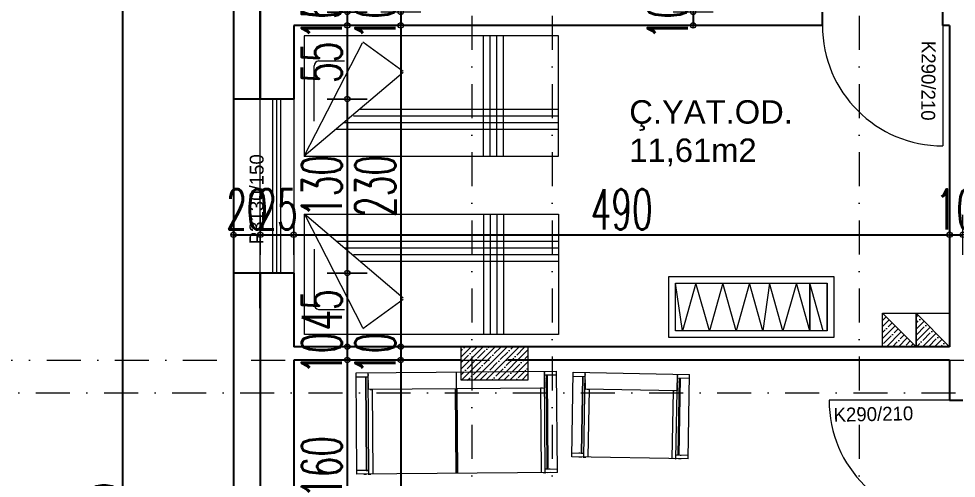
# Model space of a CAD drawing. Header units: millimetres. Extents: x -16104 to 67872, y -88009 to 12107.
# Drawn here: x 29306 to 30007, y 10002 to 10345 of the extents above; entities that cross this region are included whole.
import ezdxf

# ---------------------------------------------------------------- set-up
doc = ezdxf.new("R2010")
doc.units = ezdxf.units.MM
doc.linetypes.add('DASHDOTX2', pattern=[50.8, 25.4, -12.7, 0, -12.7])
doc.layers.get('0').update_dxf_attribs({"color": 241})
for name, color, linetype, lineweight in [('akslar', 144, 'Continuous', 20), ('baca', 46, 'Continuous', 5), ('bacas', 11, 'Continuous', 5), ('duvar', 123, 'Continuous', 25), ('emsal&kolon', 1, 'Continuous', 5), ('kapı', 3, 'Continuous', 5), ('kolon', 1, 'Continuous', 5), ('OLCU', 54, 'Continuous', 13), ('pencere', 5, 'Continuous', 5), ('POZ', 36, 'Continuous', 18), ('tefriş', 30, 'Continuous', 5), ('ÖLÇÜ', 252, 'Continuous', 20)]:
    doc.layers.add(name, color=color, linetype=linetype, lineweight=lineweight)
doc.styles.add('DIM', font='Txttw.shx', dxfattribs={"width": 0.6})
doc.styles.add('M2', font='stylu.ttf', dxfattribs={"height": 10})
doc.dimstyles.new('50', dxfattribs={"dimscale": 0, "dimtxt": 30, "dimasz": 1, "dimexe": 0, "dimexo": 2, "dimgap": 4, "dimtad": 1, "dimdec": 0, "dimzin": 0, "dimdsep": 46, "dimtxsty": 'DIM', "dimblk1": 'DOT', "dimblk2": 'DOT', "dimsah": 1, "dimcen": 1.5, "dimdle": 3, "dimse1": 1, "dimse2": 1, "dimclrd": 256, "dimclre": 9, "dimclrt": 256, "dimadec": 0, "dimazin": 0, "dimtfac": 0.24, "dimtdec": 0, "dimtix": 1, "dimtmove": 2, "dimatfit": 3, "dimldrblk": 'DOT', "dimfxl": 0, "dimtolj": 1, "dimtzin": 15, "dimarcsym": 0})

# ---------------------------------------------------------------- blocks, each defined once
blk = doc.blocks.new('NEWBLOCK4')
at = {"layer": 'bacas'}
for p, q in [((-0.8505, 0.5894), (-0.8505, 2.0869)), ((-0.093, 2.0869), (-0.8505, 2.0869)), ((-0.8205, 2.0869), (-0.8205, 1.9969)), ((-0.1205, 1.9969), (-0.1205, 2.0869)), ((-0.1205, 2.0269), (-0.1205, 2.0344)), ((-0.093, 2.0869), (-0.093, 0.5894)), ((-0.093, 2.0344), (-0.093, 2.0144)), ((-0.093, 1.9969), (-0.8505, 1.9969)), ((-0.8405, 1.9969), (-0.838, 1.9969)), ((-0.833, 1.9969), (-0.8305, 1.9969)), ((-0.8205, 2.0169), (-0.1205, 2.0169)), ((-0.1205, 2.0119), (-0.8205, 2.0119)), ((-0.7955, 1.9969), (-0.793, 1.9969)), ((-0.788, 1.9969), (-0.7855, 1.9969)), ((-0.7805, 1.9969), (-0.778, 1.9969)), ((-0.773, 1.9969), (-0.7705, 1.9969)), ((-0.768, 1.9969), (-0.763, 1.9969)), ((-0.7605, 1.9969), (-0.758, 1.9969)), ((-0.7555, 1.9969), (-0.753, 1.9969)), ((-0.7505, 1.9969), (-0.748, 1.9969)), ((-0.7455, 1.9969), (-0.743, 1.9969)), ((-0.7405, 1.9969), (-0.738, 1.9969)), ((-0.7355, 1.9969), (-0.733, 1.9969)), ((-0.7305, 1.9969), (-0.728, 1.9969)), ((-0.7255, 1.9969), (-0.7255, 0.6794)), ((-0.7255, 1.9969), (-0.7255, 1.9944)), ((-0.7255, 1.9819), (-0.7255, 1.9669)), ((-0.7255, 1.9669), (-0.093, 1.9669)), ((-0.1205, 2.0169), (-0.1205, 2.0019)), ((-0.1205, 2.0144), (-0.1205, 2.0119)), ((-0.093, 2.0019), (-0.093, 1.9819)), ((-0.093, 1.9944), (-0.093, 1.9969)), ((-0.8505, 1.3369), (-0.093, 1.3369)), ((-0.093, 1.3425), (-0.7255, 1.3425)), ((-0.093, 1.3319), (-0.7255, 1.3319)), ((-0.7255, 0.6944), (-0.7255, 0.7094)), ((-0.7255, 0.7094), (-0.093, 0.7094)), ((-0.093, 0.6794), (-0.8505, 0.6794)), ((-0.8405, 0.6794), (-0.838, 0.6794)), ((-0.833, 0.6794), (-0.8305, 0.6794)), ((-0.8205, 0.5894), (-0.8205, 0.6794)), ((-0.1205, 0.6644), (-0.8205, 0.6644)), ((-0.8205, 0.6594), (-0.1205, 0.6594)), ((-0.7955, 0.6794), (-0.793, 0.6794)), ((-0.788, 0.6794), (-0.7855, 0.6794)), ((-0.7805, 0.6794), (-0.778, 0.6794)), ((-0.773, 0.6794), (-0.7705, 0.6794)), ((-0.768, 0.6794), (-0.763, 0.6794)), ((-0.7605, 0.6794), (-0.758, 0.6794)), ((-0.7555, 0.6794), (-0.753, 0.6794)), ((-0.7505, 0.6794), (-0.748, 0.6794)), ((-0.7455, 0.6794), (-0.743, 0.6794)), ((-0.7405, 0.6794), (-0.738, 0.6794)), ((-0.7355, 0.6794), (-0.733, 0.6794)), ((-0.7305, 0.6794), (-0.728, 0.6794)), ((-0.7255, 0.6794), (-0.7255, 0.6819)), ((-0.1205, 0.6794), (-0.1205, 0.5894)), ((-0.1205, 0.6594), (-0.1205, 0.6744)), ((-0.1205, 0.6619), (-0.1205, 0.6644)), ((-0.1205, 0.6494), (-0.1205, 0.6419)), ((-0.093, 0.6744), (-0.093, 0.6944)), ((-0.093, 0.6819), (-0.093, 0.6794)), ((-0.093, 0.6419), (-0.093, 0.6619)), ((-0.093, 0.5894), (-0.8505, 0.5894))]:
    blk.add_line(p, q, dxfattribs=at)
blk = doc.blocks.new('tekli.')
at = {"layer": 'bacas'}
for p, q in [((43.44, 0), (-43.44, 0)), ((-43.44, 0), (-43.44, -63.16)), ((-38.19, 0), (-36.19, 0)), ((-34.94, 0), (-32.94, 0)), ((-34.19, 0), (-34.44, 0)), ((-34.44, 0), (-34.44, -63.16)), ((-31.44, -50.66), (-31.44, 0)), ((31.44, -50.66), (31.44, 0)), ((34.94, 0), (32.94, 0)), ((34.19, 0), (34.44, 0)), ((34.44, 0), (34.44, -63.16)), ((38.19, 0), (36.19, 0)), ((43.44, 0), (43.44, -63.16)), ((-34.44, -2.75), (-43.44, -2.75)), ((-37.44, -2.75), (-38.19, -2.75)), ((-36.44, -60.16), (-36.44, -2.75)), ((-36.44, -2.75), (-34.94, -2.75)), ((-36.19, -2.75), (-35.94, -2.75)), ((-35.94, -2.75), (-35.94, -60.16)), ((34.44, -2.75), (43.44, -2.75)), ((36.44, -2.75), (34.94, -2.75)), ((35.94, -2.75), (35.94, -60.16)), ((36.19, -2.75), (35.94, -2.75)), ((36.44, -60.16), (36.44, -2.75)), ((37.44, -2.75), (38.19, -2.75)), ((34.44, -50.66), (-34.44, -50.66)), ((-34.44, -50.66), (-34.19, -50.66)), ((-34.44, -51.16), (-34.44, -50.91)), ((-34.44, -51.66), (-34.44, -51.41)), ((-34.44, -52.16), (-34.44, -51.91)), ((-34.44, -52.66), (-34.44, -52.41)), ((-34.44, -53.16), (-34.44, -52.91)), ((-34.44, -53.66), (-34.44, -53.41)), ((-34.44, -54.16), (-34.44, -53.91)), ((-34.44, -54.91), (-34.44, -54.41)), ((-34.44, -55.41), (-34.44, -55.16)), ((-34.44, -56.16), (-34.44, -55.91)), ((-32.94, -50.66), (-31.44, -50.66)), ((32.94, -50.66), (31.44, -50.66)), ((34.44, -50.66), (34.19, -50.66)), ((34.44, -51.16), (34.44, -50.91)), ((34.44, -51.66), (34.44, -51.41)), ((34.44, -52.16), (34.44, -51.91)), ((34.44, -52.66), (34.44, -52.41)), ((34.44, -53.16), (34.44, -52.91)), ((34.44, -53.66), (34.44, -53.41)), ((34.44, -54.16), (34.44, -53.91)), ((34.44, -54.91), (34.44, -54.41)), ((34.44, -55.41), (34.44, -55.16)), ((34.44, -56.16), (34.44, -55.91)), ((-43.44, -60.16), (-34.44, -60.16)), ((-34.44, -56.91), (-34.44, -56.66)), ((-34.44, -57.66), (-34.44, -57.41)), ((-34.44, -61.41), (-34.44, -61.16)), ((-34.44, -62.16), (-34.44, -61.91)), ((34.44, -56.91), (34.44, -56.66)), ((34.44, -57.66), (34.44, -57.41)), ((43.44, -60.16), (34.44, -60.16)), ((34.44, -61.41), (34.44, -61.16)), ((34.44, -62.16), (34.44, -61.91)), ((-43.44, -63.16), (43.44, -63.16))]:
    blk.add_line(p, q, dxfattribs=at)
blk = doc.blocks.new('cv')
at = {"layer": 'tefriş', "linetype": 'ByBlock'}
for p, q in [((-13586.28, -26708.58), (-13586.28, -26744.07)), ((-13573.28, -26708.58), (-13573.28, -26744.07))]:
    blk.add_line(p, q, dxfattribs=at)
for points in [[(-13591.28, -26703.58), (-13468.02, -26703.58), (-13468.02, -26749.07), (-13591.28, -26749.07)], [(-13586.28, -26708.58), (-13473.02, -26708.58), (-13473.02, -26744.07), (-13586.28, -26744.07)]]:
    blk.add_lwpolyline(points, close=True, dxfattribs=at)
blk.add_lwpolyline([(-13583.28, -26708.58), (-13573.28, -26744.07), (-13573.28, -26708.58), (-13563.28, -26744.07), (-13553.28, -26708.58), (-13543.28, -26744.07), (-13538.28, -26708.58), (-13528.28, -26744.07), (-13518.28, -26708.58), (-13508.28, -26744.07), (-13498.28, -26708.58), (-13488.28, -26744.07), (-13478.28, -26708.58), (-13473.02, -26744.07)], dxfattribs=at)
blk = doc.blocks.new('rec')
at = {"layer": 'tefriş', "linetype": 'ByBlock'}
for p, q in [((21489.37, 4993.97), (21532.87, 4909.34)), ((21563.13, 4931.27), (21489.37, 4993.97)), ((21623.29, 4993.97), (21623.29, 4903.97)), ((21628.29, 4993.97), (21628.29, 4903.97)), ((21633.29, 4993.97), (21633.29, 4903.97)), ((21638.29, 4993.97), (21638.29, 4903.97)), ((21513.18, 4973.72), (21679.37, 4973.72)), ((21496.74, 4967.85), (21496.74, 4926.33)), ((21519.07, 4968.72), (21679.37, 4968.72)), ((21525.99, 4963.72), (21679.37, 4963.72)), ((21530.83, 4958.72), (21679.37, 4958.72)), ((21533, 4908.51), (21563.26, 4930.43)), ((21499.86, 4922.66), (21519.35, 4922.66))]:
    blk.add_line(p, q, dxfattribs=at)
blk.add_lwpolyline([(21489.37, 4993.97), (21679.37, 4993.97), (21679.37, 4903.97), (21489.37, 4903.97), (21489.37, 4993.97)], dxfattribs=at)
blk.add_arc((21500.64, 4926.49), 3.9, 182.33617, 258.52931, dxfattribs=at)
blk = doc.blocks.new('DOT')
for p, q in [((0, 15), (0, -15)), ((-2, 0), (0, 0)), ((2, 0), (0, 0))]:
    blk.add_line(p, q)
blk.add_circle((0, 0), 2)
blk = doc.blocks.new('*D2061')
at = {"layer": 'Defpoints', "color": 0, "transparency": 16777216}
for p in [(29551.93, 10355.04), (29551.93, 10350.04), (29551.93, 10350.04)]:
    blk.add_point(p, dxfattribs=at)
at = {"layer": 'OLCU', "lineweight": -2, "transparency": 16777216}
for p, q in [((29551.93, 10356.04), (29551.93, 10357.04)), ((29551.93, 10355.04), (29551.93, 10350.04)), ((29551.93, 10349.04), (29551.93, 10348.04))]:
    blk.add_line(p, q, dxfattribs=at)
for p, rotation in [((29551.93, 10355.04), 270), ((29551.93, 10350.04), 90)]:
    blk.add_blockref('DOT', p, dxfattribs=dict(at, rotation=rotation))
at = {"layer": 'OLCU', "transparency": 16777216, "insert": (29532.93, 10352.54), "char_height": 30, "attachment_point": 5, "rotation": 90, "style": 'DIM'}
blk.add_mtext('\\A1;5', dxfattribs=at)
blk = doc.blocks.new('*D2062')
at = {"layer": 'Defpoints', "color": 0, "transparency": 16777216}
for p in [(29551.93, 10350.04), (29551.93, 10340.04), (29551.93, 10340.04)]:
    blk.add_point(p, dxfattribs=at)
at = {"layer": 'OLCU', "lineweight": -2, "transparency": 16777216}
for p, q in [((29551.93, 10351.04), (29551.93, 10352.04)), ((29551.93, 10350.04), (29551.93, 10340.04)), ((29551.93, 10339.04), (29551.93, 10338.04))]:
    blk.add_line(p, q, dxfattribs=at)
for p, rotation in [((29551.93, 10350.04), 270), ((29551.93, 10340.04), 90)]:
    blk.add_blockref('DOT', p, dxfattribs=dict(at, rotation=rotation))
at = {"layer": 'OLCU', "transparency": 16777216, "insert": (29532.93, 10345.04), "char_height": 30, "attachment_point": 5, "rotation": 90, "style": 'DIM'}
blk.add_mtext('\\A1;10', dxfattribs=at)
blk = doc.blocks.new('*D2344')
at = {"layer": 'Defpoints', "color": 0, "transparency": 16777216}
for p in [(29511.93, 10340.04), (29511.93, 10285.04), (29551.93, 10285.04)]:
    blk.add_point(p, dxfattribs=at)
at = {"layer": 'OLCU', "lineweight": -2, "transparency": 16777216}
blk.add_line((29551.93, 10339.04), (29551.93, 10286.04), dxfattribs=at)
for p, rotation in [((29551.93, 10340.04), 90), ((29551.93, 10285.04), 270)]:
    blk.add_blockref('DOT', p, dxfattribs=dict(at, rotation=rotation))
at = {"layer": 'OLCU', "transparency": 16777216, "insert": (29532.93, 10312.54), "char_height": 30, "attachment_point": 5, "rotation": 90, "style": 'DIM'}
blk.add_mtext('\\A1;55', dxfattribs=at)
blk = doc.blocks.new('*D2345')
at = {"layer": 'Defpoints', "color": 0, "transparency": 16777216}
for p in [(29511.93, 10285.04), (29511.93, 10155.04), (29551.93, 10155.04)]:
    blk.add_point(p, dxfattribs=at)
at = {"layer": 'OLCU', "lineweight": -2, "transparency": 16777216}
blk.add_line((29551.93, 10284.04), (29551.93, 10156.04), dxfattribs=at)
for p, rotation in [((29551.93, 10285.04), 90), ((29551.93, 10155.04), 270)]:
    blk.add_blockref('DOT', p, dxfattribs=dict(at, rotation=rotation))
at = {"layer": 'OLCU', "transparency": 16777216, "insert": (29532.93, 10220.04), "char_height": 30, "attachment_point": 5, "rotation": 90, "style": 'DIM'}
blk.add_mtext('\\A1;130', dxfattribs=at)
blk = doc.blocks.new('*D2346')
at = {"layer": 'Defpoints', "color": 0, "transparency": 16777216}
for p in [(29511.93, 10155.04), (29511.93, 10100.04), (29551.93, 10100.04)]:
    blk.add_point(p, dxfattribs=at)
at = {"layer": 'OLCU', "lineweight": -2, "transparency": 16777216}
blk.add_line((29551.93, 10154.04), (29551.93, 10101.04), dxfattribs=at)
for p, rotation in [((29551.93, 10155.04), 90), ((29551.93, 10100.04), 270)]:
    blk.add_blockref('DOT', p, dxfattribs=dict(at, rotation=rotation))
at = {"layer": 'OLCU', "transparency": 16777216, "insert": (29532.93, 10127.54), "char_height": 30, "attachment_point": 5, "rotation": 90, "style": 'DIM'}
blk.add_mtext('\\A1;45', dxfattribs=at)
blk = doc.blocks.new('*D2063')
at = {"layer": 'Defpoints', "color": 0, "transparency": 16777216}
for p in [(29551.93, 10100.04), (29551.93, 10090.04), (29551.93, 10090.04)]:
    blk.add_point(p, dxfattribs=at)
at = {"layer": 'OLCU', "lineweight": -2, "transparency": 16777216}
for p, q in [((29551.93, 10101.04), (29551.93, 10102.04)), ((29551.93, 10100.04), (29551.93, 10090.04)), ((29551.93, 10089.04), (29551.93, 10088.04))]:
    blk.add_line(p, q, dxfattribs=at)
for p, rotation in [((29551.93, 10100.04), 270), ((29551.93, 10090.04), 90)]:
    blk.add_blockref('DOT', p, dxfattribs=dict(at, rotation=rotation))
at = {"layer": 'OLCU', "transparency": 16777216, "insert": (29532.93, 10095.04), "char_height": 30, "attachment_point": 5, "rotation": 90, "style": 'DIM'}
blk.add_mtext('\\A1;10', dxfattribs=at)
blk = doc.blocks.new('*D2347')
at = {"layer": 'Defpoints', "color": 0, "transparency": 16777216}
for p in [(29511.93, 10090.04), (29511.93, 9930.29), (29551.93, 9930.29)]:
    blk.add_point(p, dxfattribs=at)
at = {"layer": 'OLCU', "lineweight": -2, "transparency": 16777216}
blk.add_line((29551.93, 10089.04), (29551.93, 9931.29), dxfattribs=at)
for p, rotation in [((29551.93, 10090.04), 90), ((29551.93, 9930.29), 270)]:
    blk.add_blockref('DOT', p, dxfattribs=dict(at, rotation=rotation))
at = {"layer": 'OLCU', "transparency": 16777216, "insert": (29532.93, 10010.17), "char_height": 30, "attachment_point": 5, "rotation": 90, "style": 'DIM'}
blk.add_mtext('\\A1;160', dxfattribs=at)
blk = doc.blocks.new('*D2066')
at = {"layer": 'Defpoints', "color": 0, "transparency": 16777216}
for p in [(29591.93, 10350.04), (29591.93, 10340.04), (29591.93, 10340.04)]:
    blk.add_point(p, dxfattribs=at)
at = {"layer": 'OLCU', "lineweight": -2, "transparency": 16777216}
for p, q in [((29591.93, 10351.04), (29591.93, 10352.04)), ((29591.93, 10350.04), (29591.93, 10340.04)), ((29591.93, 10339.04), (29591.93, 10338.04))]:
    blk.add_line(p, q, dxfattribs=at)
for p, rotation in [((29591.93, 10350.04), 270), ((29591.93, 10340.04), 90)]:
    blk.add_blockref('DOT', p, dxfattribs=dict(at, rotation=rotation))
at = {"layer": 'OLCU', "transparency": 16777216, "insert": (29572.93, 10345.04), "char_height": 30, "attachment_point": 5, "rotation": 90, "style": 'DIM'}
blk.add_mtext('\\A1;10', dxfattribs=at)
blk = doc.blocks.new('*D2067')
at = {"layer": 'Defpoints', "color": 0, "transparency": 16777216}
for p in [(29591.93, 10340.04), (29591.93, 10100.04), (29591.93, 10100.04)]:
    blk.add_point(p, dxfattribs=at)
at = {"layer": 'OLCU', "lineweight": -2, "transparency": 16777216}
blk.add_line((29591.93, 10339.04), (29591.93, 10101.04), dxfattribs=at)
for p, rotation in [((29591.93, 10340.04), 90), ((29591.93, 10100.04), 270)]:
    blk.add_blockref('DOT', p, dxfattribs=dict(at, rotation=rotation))
at = {"layer": 'OLCU', "transparency": 16777216, "insert": (29572.93, 10220.04), "char_height": 30, "attachment_point": 5, "rotation": 90, "style": 'DIM'}
blk.add_mtext('\\A1;230', dxfattribs=at)
blk = doc.blocks.new('*D2068')
at = {"layer": 'Defpoints', "color": 0, "transparency": 16777216}
for p in [(29591.93, 10100.04), (29591.93, 10090.04), (29591.93, 10090.04)]:
    blk.add_point(p, dxfattribs=at)
at = {"layer": 'OLCU', "lineweight": -2, "transparency": 16777216}
for p, q in [((29591.93, 10101.04), (29591.93, 10102.04)), ((29591.93, 10100.04), (29591.93, 10090.04)), ((29591.93, 10089.04), (29591.93, 10088.04))]:
    blk.add_line(p, q, dxfattribs=at)
for p, rotation in [((29591.93, 10100.04), 270), ((29591.93, 10090.04), 90)]:
    blk.add_blockref('DOT', p, dxfattribs=dict(at, rotation=rotation))
at = {"layer": 'OLCU', "transparency": 16777216, "insert": (29572.93, 10095.04), "char_height": 30, "attachment_point": 5, "rotation": 90, "style": 'DIM'}
blk.add_mtext('\\A1;10', dxfattribs=at)
blk = doc.blocks.new('*D2069')
at = {"layer": 'Defpoints', "color": 0, "transparency": 16777216}
for p in [(29591.93, 10090.04), (29591.93, 9640.54), (29591.93, 9640.54)]:
    blk.add_point(p, dxfattribs=at)
at = {"layer": 'OLCU', "lineweight": -2, "transparency": 16777216}
blk.add_line((29591.93, 10089.04), (29591.93, 9641.54), dxfattribs=at)
for p, rotation in [((29591.93, 10090.04), 90), ((29591.93, 9640.54), 270)]:
    blk.add_blockref('DOT', p, dxfattribs=dict(at, rotation=rotation))
at = {"layer": 'OLCU', "transparency": 16777216, "insert": (29572.93, 9865.29), "char_height": 30, "attachment_point": 5, "rotation": 90, "style": 'DIM'}
blk.add_mtext('\\A1;450', dxfattribs=at)
blk = doc.blocks.new('*D2080')
at = {"layer": 'Defpoints', "color": 0, "transparency": 16777216}
for p in [(29810.35, 10350.04), (29810.35, 10340.04), (29810.35, 10340.04)]:
    blk.add_point(p, dxfattribs=at)
at = {"layer": 'OLCU', "lineweight": -2, "transparency": 16777216}
for p, q in [((29810.35, 10351.04), (29810.35, 10352.04)), ((29810.35, 10350.04), (29810.35, 10340.04)), ((29810.35, 10339.04), (29810.35, 10338.04))]:
    blk.add_line(p, q, dxfattribs=at)
for p, rotation in [((29810.35, 10350.04), 270), ((29810.35, 10340.04), 90)]:
    blk.add_blockref('DOT', p, dxfattribs=dict(at, rotation=rotation))
at = {"layer": 'OLCU', "transparency": 16777216, "insert": (29791.35, 10345.04), "char_height": 30, "attachment_point": 5, "rotation": 90, "style": 'DIM'}
blk.add_mtext('\\A1;10', dxfattribs=at)
blk = doc.blocks.new('*D2381')
at = {"layer": 'Defpoints', "color": 0, "transparency": 16777216}
for p in [(29486.93, 10183.66), (29466.93, 10155.04), (29486.93, 10155.04)]:
    blk.add_point(p, dxfattribs=at)
at = {"layer": 'OLCU', "lineweight": -2, "transparency": 16777216}
for p, q in [((29465.93, 10183.66), (29464.93, 10183.66)), ((29466.93, 10183.66), (29486.93, 10183.66)), ((29487.93, 10183.66), (29488.93, 10183.66))]:
    blk.add_line(p, q, dxfattribs=at)
blk.add_blockref('DOT', (29466.93, 10183.66), dxfattribs=at)
at = {"layer": 'OLCU', "lineweight": -2, "transparency": 16777216, "rotation": 180}
blk.add_blockref('DOT', (29486.93, 10183.66), dxfattribs=at)
at = {"layer": 'OLCU', "transparency": 16777216, "insert": (29476.93, 10202.66), "char_height": 30, "attachment_point": 5, "style": 'DIM'}
blk.add_mtext('\\A1;20', dxfattribs=at)
blk = doc.blocks.new('*D2102')
at = {"layer": 'Defpoints', "color": 0, "transparency": 16777216}
for p in [(29486.93, 10183.66), (29511.93, 10183.66), (29511.93, 10183.66)]:
    blk.add_point(p, dxfattribs=at)
at = {"layer": 'OLCU', "lineweight": -2, "transparency": 16777216}
for p, q in [((29485.93, 10183.66), (29484.93, 10183.66)), ((29486.93, 10183.66), (29511.93, 10183.66)), ((29512.93, 10183.66), (29513.93, 10183.66))]:
    blk.add_line(p, q, dxfattribs=at)
blk.add_blockref('DOT', (29486.93, 10183.66), dxfattribs=at)
at = {"layer": 'OLCU', "lineweight": -2, "transparency": 16777216, "rotation": 180}
blk.add_blockref('DOT', (29511.93, 10183.66), dxfattribs=at)
at = {"layer": 'OLCU', "transparency": 16777216, "insert": (29499.43, 10202.66), "char_height": 30, "attachment_point": 5, "style": 'DIM'}
blk.add_mtext('\\A1;25', dxfattribs=at)
blk = doc.blocks.new('*D2103')
at = {"layer": 'Defpoints', "color": 0, "transparency": 16777216}
for p in [(29511.93, 10183.66), (30001.93, 10183.66), (30001.93, 10183.66)]:
    blk.add_point(p, dxfattribs=at)
at = {"layer": 'OLCU', "lineweight": -2, "transparency": 16777216}
blk.add_line((29512.93, 10183.66), (30000.93, 10183.66), dxfattribs=at)
at = {"layer": 'OLCU', "lineweight": -2, "transparency": 16777216, "rotation": 180}
blk.add_blockref('DOT', (29511.93, 10183.66), dxfattribs=at)
at = {"layer": 'OLCU', "lineweight": -2, "transparency": 16777216}
blk.add_blockref('DOT', (30001.93, 10183.66), dxfattribs=at)
at = {"layer": 'OLCU', "transparency": 16777216, "insert": (29756.93, 10202.66), "char_height": 30, "attachment_point": 5, "style": 'DIM'}
blk.add_mtext('\\A1;490', dxfattribs=at)
blk = doc.blocks.new('*D2104')
at = {"layer": 'Defpoints', "color": 0, "transparency": 16777216}
for p in [(30001.93, 10183.66), (30011.93, 10183.66), (30011.93, 10183.66)]:
    blk.add_point(p, dxfattribs=at)
at = {"layer": 'OLCU', "lineweight": -2, "transparency": 16777216}
for p, q in [((30000.93, 10183.66), (29999.93, 10183.66)), ((30001.93, 10183.66), (30011.93, 10183.66)), ((30012.93, 10183.66), (30013.93, 10183.66))]:
    blk.add_line(p, q, dxfattribs=at)
blk.add_blockref('DOT', (30001.93, 10183.66), dxfattribs=at)
at = {"layer": 'OLCU', "lineweight": -2, "transparency": 16777216, "rotation": 180}
blk.add_blockref('DOT', (30011.93, 10183.66), dxfattribs=at)
at = {"layer": 'OLCU', "transparency": 16777216, "insert": (30006.93, 10202.66), "char_height": 30, "attachment_point": 5, "style": 'DIM'}
blk.add_mtext('\\A1;10', dxfattribs=at)
blk = doc.blocks.new('*D2420')
at = {"layer": 'Defpoints', "color": 0, "transparency": 16777216}
for p in [(29384.22, 10470.04), (29486.93, 10470.04), (29486.93, 9465.54)]:
    blk.add_point(p, dxfattribs=at)
at = {"layer": 'OLCU', "lineweight": -2, "transparency": 16777216}
blk.add_line((29384.22, 9466.54), (29384.22, 10469.04), dxfattribs=at)
for p, rotation in [((29384.22, 10470.04), 90), ((29384.22, 9465.54), 270)]:
    blk.add_blockref('DOT', p, dxfattribs=dict(at, rotation=rotation))
at = {"layer": 'OLCU', "transparency": 16777216, "insert": (29365.22, 9967.79), "char_height": 30, "attachment_point": 5, "rotation": 90, "style": 'DIM'}
blk.add_mtext('\\A1;1005', dxfattribs=at)

msp = doc.modelspace()

# ---------------------------------------------------------------- hatches: boundary and pattern name
at = {"layer": 'kolon'}
h = msp.add_hatch(dxfattribs=at)
h.set_pattern_fill('ANSI35,_O', color=256)
h.set_pattern_definition([(45, (24963.91, 6128.949), (-4.490128, 4.490128), []), (45, (24968.4, 6128.949), (-4.490128, 4.490128), [7.9375, -1.5875, 0, -1.5875])])
h.paths.add_polyline_path([(29686.93, 10075.04), (29686.93, 10100.04), (29636.93, 10100.04), (29636.93, 10075.04)])
at = {"layer": 'ÖLÇÜ'}
h = msp.add_hatch(dxfattribs=at)
h.set_pattern_fill('ANSI35,_O', color=256)
h.set_pattern_definition([(45, (14394.383, 49480.853), (-4.4901281, 4.4901281), []), (45, (14398.8734, 49480.853), (-4.4901281, 4.4901281), [7.9375, -1.5875, 0, -1.5875])])
h.paths.add_polyline_path([(29951.93, 10125.04), (29951.93, 10123.04), (29953.93, 10123.04)])
h.paths.add_polyline_path([(29953.93, 10123.04), (29951.93, 10123.04), (29951.93, 10100.54), (29976.43, 10100.54)])
h.paths.add_polyline_path([(29976.43, 10100.54), (29951.93, 10100.54), (29951.93, 10100.04), (29976.93, 10100.04)])
h.paths.add_polyline_path([(29978.93, 10123.04), (29976.93, 10123.04), (29976.93, 10100.54), (29999.93, 10100.54), (29999.93, 10102.04)])
h.paths.add_polyline_path([(29976.93, 10125.04), (29976.93, 10123.04), (29978.93, 10123.04)])
h.paths.add_polyline_path([(29999.93, 10100.54), (29976.93, 10100.54), (29976.93, 10100.04), (29999.93, 10100.04)])
h.paths.add_polyline_path([(30001.43, 10100.54), (29999.93, 10100.54), (29999.93, 10100.04), (30001.93, 10100.04)])
h.paths.add_polyline_path([(29999.93, 10102.04), (29999.93, 10100.54), (30001.43, 10100.54)])

# ---------------------------------------------------------------- linework, layer by layer
at = {"layer": 'akslar', "linetype": 'DASHDOTX2'}
for p, q in [((29644.89, 11925.04), (29644.89, 9115.54)), ((29704.93, 11925.04), (29704.93, 9115.54)), ((29934.43, 11925.04), (29934.43, 9115.54)), ((28513.01, 10090.04), (31563.01, 10090.04)), ((28504.93, 10065.54), (31554.93, 10065.54))]:
    msp.add_line(p, q, dxfattribs=at)
at = {"layer": 'baca'}
for points in [[(29951.93, 10125.04), (29976.93, 10125.04), (29976.93, 10100.04), (29951.93, 10100.04), (29951.93, 10125.04), (29976.93, 10100.04)], [(29976.93, 10125.04), (30001.93, 10125.04), (30001.93, 10100.04), (29976.93, 10100.04), (29976.93, 10125.04), (30001.93, 10100.04)]]:
    msp.add_lwpolyline(points, dxfattribs=at)
at = {"layer": 'duvar'}
for p, q in [((29466.93, 10405.04), (29466.93, 9800.29)), ((29466.93, 10355.04), (29466.93, 10285.04)), ((29486.93, 10285.04), (29486.93, 10355.04)), ((29486.93, 10355.04), (29486.93, 10285.04)), ((29486.93, 10355.04), (29486.93, 10285.04)), ((29906.93, 10340.04), (29906.93, 10350.04)), ((29996.93, 10340.04), (29996.93, 10350.04)), ((29906.93, 10340.04), (29511.93, 10340.04)), ((29511.93, 10340.04), (29511.93, 10285.04)), ((30001.93, 10340.04), (29996.93, 10340.04)), ((30001.93, 10340.04), (30001.93, 10100.04)), ((29511.93, 10285.04), (29466.93, 10285.04)), ((30001.93, 10240.04), (30001.93, 10100.04)), ((29466.93, 10155.04), (29466.93, 9930.29)), ((29511.93, 10155.04), (29466.93, 10155.04)), ((29486.93, 10128.79), (29486.93, 10155.04)), ((29486.93, 10155.04), (29486.93, 10128.79)), ((29486.93, 10155.04), (29486.93, 9930.29)), ((29511.93, 10155.04), (29511.93, 10100.04)), ((29511.93, 10155.04), (29511.93, 10100.04)), ((29486.93, 10128.79), (29486.93, 9998.79)), ((29511.93, 10120.04), (29511.93, 10100.04)), ((30001.93, 10100.04), (29511.93, 10100.04)), ((29636.93, 10090.04), (29511.93, 10090.04)), ((29511.93, 10090.04), (29511.93, 9930.29)), ((30001.93, 10090.04), (29671.93, 10090.04)), ((30001.93, 10090.04), (30001.93, 10060.04)), ((30001.93, 10090.04), (30001.93, 10060.04)), ((30001.93, 10060.04), (30011.93, 10060.04))]:
    msp.add_line(p, q, dxfattribs=at)
at = {"layer": 'emsal&kolon'}
msp.add_lwpolyline([(29636.93, 10075.04), (29636.93, 10100.04), (29686.93, 10100.04), (29686.93, 10075.04), (29636.93, 10075.04)], dxfattribs=at)
at = {"layer": 'kapı'}
for p, q in [((29996.93, 10340.04), (29996.93, 10250.04)), ((30001.93, 10060.04), (29911.93, 10060.04))]:
    msp.add_line(p, q, dxfattribs=at)
for centre in [(29996.93, 10340.04), (30001.93, 10060.04)]:
    msp.add_arc(centre, 90, 180, 270, dxfattribs=at)
at = {"layer": 'pencere'}
for p, q in [((29486.93, 10155.04), (29486.93, 10285.04)), ((29496.43, 10155.04), (29496.43, 10285.04)), ((29499.43, 10155.04), (29499.43, 10285.04)), ((29502.43, 10155.04), (29502.43, 10285.04)), ((29511.93, 10285.04), (29511.93, 10155.04))]:
    msp.add_line(p, q, dxfattribs=at)
at = {"layer": 'tefriş', "linetype": 'ByBlock'}
for p, q in [((29653.79, 10242.3), (29653.79, 10332.3)), ((29658.79, 10242.3), (29658.79, 10332.3)), ((29663.79, 10242.3), (29663.79, 10332.3)), ((29668.79, 10242.3), (29668.79, 10332.3)), ((29519.86, 10242.3), (29563.36, 10326.93)), ((29563.49, 10327.76), (29593.76, 10305.84)), ((29530.36, 10313.61), (29549.84, 10313.61)), ((29593.63, 10305.01), (29519.86, 10242.3)), ((29527.24, 10268.43), (29527.24, 10309.95)), ((29561.33, 10277.55), (29709.86, 10277.55)), ((29556.49, 10272.55), (29709.86, 10272.55)), ((29543.68, 10262.55), (29709.86, 10262.55)), ((29549.56, 10267.55), (29709.86, 10267.55))]:
    msp.add_line(p, q, dxfattribs=at)
msp.add_lwpolyline([(29519.86, 10242.3), (29709.86, 10242.3), (29709.86, 10332.3), (29519.86, 10332.3), (29519.86, 10242.3)], dxfattribs=at)
msp.add_arc((29531.13, 10309.79), 3.9, 101.47069, 177.66383, dxfattribs=at)

# ---------------------------------------------------------------- block references
at = {"layer": 'duvar'}
msp.add_blockref('rec', (8030.5, 5205.12), dxfattribs=at)
at = {"layer": 'tefriş', "rotation": 180}
msp.add_blockref('cv', (16324.17, -16596.67), dxfattribs=at)
at = {"layer": 'tefriş', "xscale": 99.99999999999761, "yscale": 99.99999999999761, "zscale": 99.99999999999761, "rotation": 270.4785116298202}
msp.add_blockref('NEWBLOCK4', (29500.29, 9994.95), dxfattribs=at)
at = {"layer": 'tefriş', "xscale": -1, "rotation": 178.9850771958467}
msp.add_blockref('tekli.', (29763.11, 10017), dxfattribs=at)

# ---------------------------------------------------------------- texts
at = {"layer": 'emsal&kolon', "char_height": 17.5, "width": 1076.8413, "attachment_point": 9}
for s, insert in [('{\\fArial|b0|i0|c162|p34;Ç.YAT.OD.}', (29884.87, 10261.3)), ('{\\fArial|b0|i0|c162|p34;11,61m2}', (29857.81, 10234.82))]:
    msp.add_mtext(s, dxfattribs=dict(at, insert=insert))
at = {"layer": 'POZ', "style": 'M2', "flags": 4}
for tag, p, rotation in [('K290/210', (29981.1, 10328.54), 269.63996), ('P3130/150', (29489.27, 10176.53), 89.83596), ('K290/210', (29915.36, 10043.93), 1.13919)]:
    msp.add_attdef(tag, p, 'K1 80/210', height=10.4, rotation=rotation, dxfattribs=at)

# ---------------------------------------------------------------- dimensions: what is measured, and where the dimension line sits
at = {"layer": 'OLCU'}
dim = msp.add_aligned_dim(p1=(29486.92750704, 9465.54463968), p2=(29486.92750704, 10470.04463968), distance=102.70769654, dimstyle='50', override={"dimscale": 1}, dxfattribs=at)
dim.commit()
dim.dimension.update_dxf_attribs({"geometry": '*D2420', "text_midpoint": (29365.2198105, 9967.79463968)})
for base, p1, p2, picture, middle in [((29551.93, 10340.04), (29551.93, 10350.04), (29551.93, 10340.04), '*D2062', (29532.93, 10345.04)), ((29591.93, 10340.04), (29591.93, 10350.04), (29591.93, 10340.04), '*D2066', (29572.93, 10345.04)), ((29810.35, 10340.04), (29810.35, 10350.04), (29810.35, 10340.04), '*D2080', (29791.35, 10345.04)), ((29551.93, 10350.04), (29551.93, 10355.04), (29551.93, 10350.04), '*D2061', (29532.93, 10352.54)), ((29551.93, 10285.04), (29511.93, 10340.04), (29511.93, 10285.04), '*D2344', (29532.93, 10312.54)), ((29551.93, 10155.04), (29511.93, 10285.04), (29511.93, 10155.04), '*D2345', (29532.93, 10220.04)), ((29551.93, 10090.04), (29551.93, 10100.04), (29551.93, 10090.04), '*D2063', (29532.93, 10095.04)), ((29591.93, 10090.04), (29591.93, 10100.04), (29591.93, 10090.04), '*D2068', (29572.93, 10095.04)), ((29551.93, 9930.29), (29511.93, 10090.04), (29511.93, 9930.29), '*D2347', (29532.93, 10010.17)), ((29591.92750704, 9640.54463968), (29591.92750704, 10090.04463968), (29591.92750704, 9640.54463968), '*D2069', (29572.92750704, 9865.29463968))]:
    dim = msp.add_linear_dim(base=base, p1=p1, p2=p2, angle=90, dimstyle='50', override={"dimscale": 1}, dxfattribs=at)
    dim.commit()
    dim.dimension.update_dxf_attribs({"geometry": picture, "text_midpoint": middle})
for base, p1, p2, text, picture, middle in [((29591.93, 10100.04), (29591.93, 10340.04), (29591.93, 10100.04), '230', '*D2067', (29572.93, 10220.04)), ((29551.93, 10100.04), (29511.93, 10155.04), (29511.93, 10100.04), '45', '*D2346', (29532.93, 10127.54))]:
    dim = msp.add_linear_dim(base=base, p1=p1, p2=p2, angle=90, text=text, dimstyle='50', override={"dimscale": 1}, dxfattribs=at)
    dim.commit()
    dim.dimension.update_dxf_attribs({"geometry": picture, "text_midpoint": middle})
for base, p1, p2, picture, middle in [((29486.93, 10183.66), (29466.93, 10155.04), (29486.93, 10155.04), '*D2381', (29476.93, 10202.66)), ((29511.93, 10183.66), (29486.93, 10183.66), (29511.93, 10183.66), '*D2102', (29499.43, 10202.66)), ((30001.93, 10183.66), (29511.93, 10183.66), (30001.93, 10183.66), '*D2103', (29756.93, 10202.66)), ((30011.93, 10183.66), (30001.93, 10183.66), (30011.93, 10183.66), '*D2104', (30006.93, 10202.66))]:
    dim = msp.add_linear_dim(base=base, p1=p1, p2=p2, dimstyle='50', override={"dimscale": 1}, dxfattribs=at)
    dim.commit()
    dim.dimension.update_dxf_attribs({"geometry": picture, "text_midpoint": middle})

doc.saveas('drawing.dxf')
